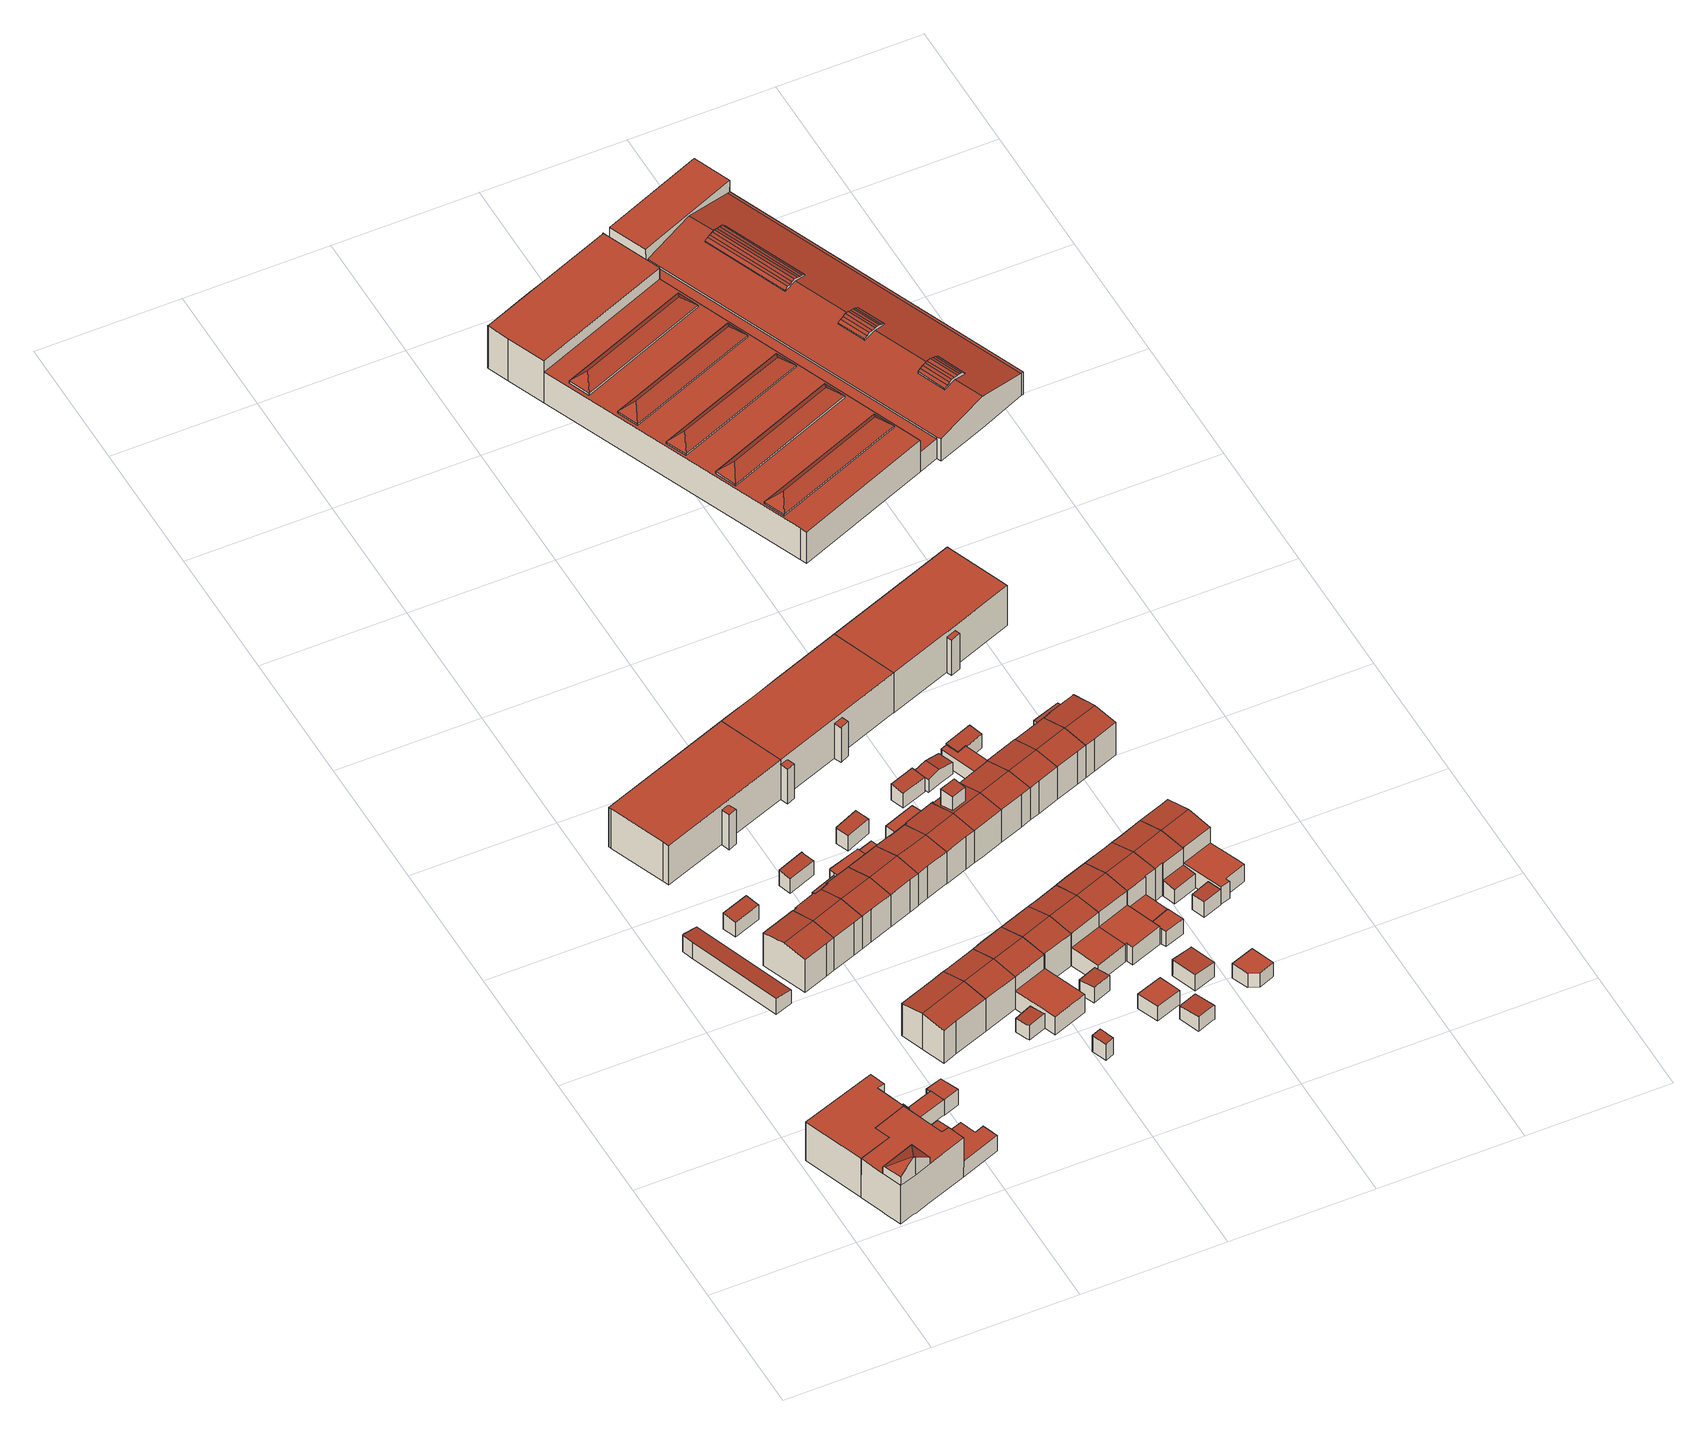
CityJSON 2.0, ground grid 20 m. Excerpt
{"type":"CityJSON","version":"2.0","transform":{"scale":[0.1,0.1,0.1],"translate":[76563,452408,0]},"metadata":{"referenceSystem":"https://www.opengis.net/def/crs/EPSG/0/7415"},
"CityObjects":{
"building1":{"type":"Building","attributes":{"Volume":643.5,"Dakoppervlakte":112.44,"Muuroppervlakte":321.95,"Vloeroppervlakte":108.91,"hoogte_Z_max_in_m_NAP":10.32,"GEB_DOEL":"woonfunctie","dateOfConstruction":"1923-01-01","measuredHeight":9.68},"geometry":[{"type":"Solid","lod":"2","boundaries":[[[[0,1,2,3,4,5,6,7,8,9,10,11,12,13,14,15,16,17]],[[18,19,20,21,22,23,24,25,26,27]],[[28,29,30,31]],[[32,31,30]],[[33,34,32,30]],[[35,33,30,29]],[[36,37,38,39,40,41,42,43,44]],[[45,46,47,48,49,50]],[[14,13,51,27,26,16,15]],[[48,21,20,43,42,49]],[[23,1,0,24]],[[0,17,25,24]],[[26,25,17,16]],[[19,28,31,52]],[[33,35,27,51,34]],[[52,31,32,34,51]],[[28,19,18,29]],[[18,27,35,29]],[[43,9,8,44]],[[37,36,44,8,7,6]],[[6,5,38,37]],[[38,5,4,39]],[[3,40,39,4]],[[46,45,40,3,2]],[[50,49,42,41]],[[45,50,41,40]],[[47,22,21,48]],[[22,47,46,2,1,23]],[[51,13,12,11,10,9,43,20,19,52]]]],"semantics":{"surfaces":[{"type":"GroundSurface"},{"type":"RoofSurface"},{"type":"WallSurface"}],"values":[[0,1,1,1,1,1,1,1,2,2,2,2,2,2,2,2,2,2,2,2,2,2,2,2,2,2,2,2,2]]}}]},
"building2":{"type":"Building","attributes":{"Volume":604.54,"Dakoppervlakte":104.28,"Muuroppervlakte":314.25,"Vloeroppervlakte":107.34,"hoogte_Z_max_in_m_NAP":7.2,"GEB_DOEL":"woonfunctie","dateOfConstruction":"1923-01-01","measuredHeight":6.55},"geometry":[{"type":"Solid","lod":"2","boundaries":[[[[17,16,53,54,55,56,57,58,59,60,61,62,63,64,65,1,0]],[[66,67,68,69]],[[70,26,25,24,23,71,72,73]],[[74,75,76,77,78,79,80,81,82,83]],[[84,85,86,87]],[[88,89,90,91,92,76]],[[53,16,26,70]],[[17,25,26,16]],[[17,0,24,25]],[[24,0,1,84,23]],[[73,54,53,70]],[[57,78,77,92,58]],[[56,79,78,57]],[[76,75,74,65,64,63]],[[85,84,1,65,74]],[[86,68,67,87]],[[69,68,83,82]],[[86,85,74,83,68]],[[90,60,59,91]],[[63,62,88,76]],[[62,61,89,88]],[[89,61,60,90]],[[77,76,92]],[[91,59,58,92]],[[84,87,67,66,71,23]],[[66,69,82,81,72,71]],[[73,72,81,80,55,54]],[[56,55,80,79]]]],"semantics":{"surfaces":[{"type":"GroundSurface"},{"type":"OuterFloorSurface"},{"type":"RoofSurface"},{"type":"WallSurface"}],"values":[[0,1,2,2,2,2,3,3,3,3,3,3,3,3,3,3,3,3,3,3,3,3,3,3,3,3,3,3]]}}]},
"building3":{"type":"Building","attributes":{"Volume":105.53,"Dakoppervlakte":41.52,"Muuroppervlakte":94.61,"Vloeroppervlakte":40.6,"hoogte_Z_max_in_m_NAP":3.65,"GEB_DOEL":"onbekend","dateOfConstruction":"1980-01-01","measuredHeight":2.88},"geometry":[{"type":"Solid","lod":"2","boundaries":[[[[93,94,95,96,97,98]],[[99,100,101,102,103,104]],[[99,93,98,100]],[[102,101,97,96]],[[102,96,95,103]],[[95,94,104,103]],[[97,101,100,98]],[[94,93,99,104]]]],"semantics":{"surfaces":[{"type":"GroundSurface"},{"type":"RoofSurface"},{"type":"WallSurface"}],"values":[[0,1,2,2,2,2,2,2]]}}]},
"building4":{"type":"Building","attributes":{"Volume":206.6,"Dakoppervlakte":36.01,"Muuroppervlakte":136.95,"Vloeroppervlakte":35.42,"hoogte_Z_max_in_m_NAP":6.91,"GEB_DOEL":"woonfunctie","dateOfConstruction":"1956-01-01","measuredHeight":6.15},"geometry":[{"type":"Solid","lod":"2","boundaries":[[[[105,106,107,108,109,110,111]],[[112,113,114,115,116]],[[117,118,114,113]],[[108,107,117,113]],[[106,118,117,107]],[[111,110,116,115]],[[112,116,110,109]],[[108,113,112,109]],[[105,111,115,114,118,106]]]],"semantics":{"surfaces":[{"type":"GroundSurface"},{"type":"RoofSurface"},{"type":"WallSurface"}],"values":[[0,1,1,2,2,2,2,2,2]]}}]},
"building5":{"type":"Building","attributes":{"Volume":20.41,"Dakoppervlakte":8.06,"Muuroppervlakte":30.61,"Vloeroppervlakte":8.03,"hoogte_Z_max_in_m_NAP":3.46,"GEB_DOEL":"onbekend","dateOfConstruction":"1956-01-01","measuredHeight":2.63},"geometry":[{"type":"Solid","lod":"2","boundaries":[[[[119,120,121,122]],[[123,124,125,126]],[[122,124,123,119]],[[122,121,125,124]],[[125,121,120,126]],[[123,126,120,119]]]],"semantics":{"surfaces":[{"type":"GroundSurface"},{"type":"RoofSurface"},{"type":"WallSurface"}],"values":[[0,1,2,2,2,2]]}}]},
"building6":{"type":"Building","attributes":{"Volume":295.59,"Dakoppervlakte":51.39,"Muuroppervlakte":161.95,"Vloeroppervlakte":50.74,"hoogte_Z_max_in_m_NAP":6.89,"GEB_DOEL":"woonfunctie","dateOfConstruction":"1957-01-01","measuredHeight":6.11},"geometry":[{"type":"Solid","lod":"2","boundaries":[[[[127,128,129,130,131,132,133,134]],[[135,136,137,138,139]],[[140,141,142,137,136]],[[128,127,138,137]],[[127,134,139,138]],[[134,133,135,139]],[[135,133,132,131,140,136]],[[131,130,141,140]],[[129,142,141,130]],[[128,137,142,129]]]],"semantics":{"surfaces":[{"type":"GroundSurface"},{"type":"RoofSurface"},{"type":"WallSurface"}],"values":[[0,1,1,2,2,2,2,2,2,2]]}}]},
"building7":{"type":"Building","attributes":{"Volume":202,"Dakoppervlakte":35.64,"Muuroppervlakte":136.05,"Vloeroppervlakte":42.64,"hoogte_Z_max_in_m_NAP":6.91,"GEB_DOEL":"woonfunctie","dateOfConstruction":"1956-01-01","measuredHeight":6.08},"geometry":[{"type":"Solid","lod":"2","boundaries":[[[[143,144,145,146,147,148,149,150,109,108,107,151]],[[112,152,153,154,113]],[[155,156,157,158,159,117,113,154,160]],[[152,112,109,150]],[[150,149,153,152]],[[153,149,148,147,160,154]],[[155,160,147,146]],[[146,145,156,155]],[[144,157,156,145]],[[157,144,143,158]],[[159,158,143,151,107,117]],[[108,113,117,107]],[[108,109,112,113]]]],"semantics":{"surfaces":[{"type":"GroundSurface"},{"type":"RoofSurface"},{"type":"WallSurface"}],"values":[[0,1,1,2,2,2,2,2,2,2,2,2,2]]}}]},
"building8":{"type":"Building","attributes":{"Volume":1327.77,"Dakoppervlakte":195.99,"Muuroppervlakte":417.28,"Vloeroppervlakte":195.99,"hoogte_Z_max_in_m_NAP":7.54,"GEB_DOEL":"woonfunctie","dateOfConstruction":"1957-01-01","measuredHeight":6.78},"geometry":[{"type":"Solid","lod":"2","boundaries":[[[[161,162,163,164,165,166,167,168,169,170]],[[171,172,173,174,175,176]],[[177,178,179,180]],[[161,170,173,172]],[[170,169,174,173]],[[163,176,175,164]],[[162,171,176,163]],[[180,168,167,177]],[[167,166,178,177]],[[178,166,165,179]],[[165,164,175,174,169,168,180,179]],[[162,161,172,171]]]],"semantics":{"surfaces":[{"type":"GroundSurface"},{"type":"RoofSurface"},{"type":"WallSurface"}],"values":[[0,1,1,2,2,2,2,2,2,2,2,2]]}}]},
"building9":{"type":"Building","attributes":{"Volume":19.57,"Dakoppervlakte":7.77,"Muuroppervlakte":30.27,"Vloeroppervlakte":7.74,"hoogte_Z_max_in_m_NAP":3.47,"GEB_DOEL":"onbekend","dateOfConstruction":"1956-01-01","measuredHeight":2.61},"geometry":[{"type":"Solid","lod":"2","boundaries":[[[[181,182,183,184,185]],[[186,187,188,189,190]],[[181,185,190,189]],[[184,186,190,185]],[[183,187,186,184]],[[189,188,187,183,182,181]]]],"semantics":{"surfaces":[{"type":"GroundSurface"},{"type":"RoofSurface"},{"type":"WallSurface"}],"values":[[0,1,2,2,2,2]]}}]},
"building10":{"type":"Building","attributes":{"Volume":223.08,"Dakoppervlakte":44.38,"Muuroppervlakte":146.86,"Vloeroppervlakte":43.79,"hoogte_Z_max_in_m_NAP":6.91,"GEB_DOEL":"woonfunctie","dateOfConstruction":"1956-01-01","measuredHeight":6.09},"geometry":[{"type":"Solid","lod":"2","boundaries":[[[[191,192,193,194,195,196,149,148,147,197,198,199]],[[200,201,154,153,202]],[[201,203,204,205,206,160,154]],[[207,208,209,210]],[[148,149,153,154]],[[195,200,202,196]],[[201,200,195,194,193,209,203]],[[205,204,208,199,198]],[[205,198,197,147,160,206]],[[160,147,148,154]],[[207,191,199,208]],[[209,193,192,210]],[[207,210,192,191]],[[204,203,209,208]],[[149,196,202,153]]]],"semantics":{"surfaces":[{"type":"GroundSurface"},{"type":"RoofSurface"},{"type":"WallSurface"}],"values":[[0,1,1,1,2,2,2,2,2,2,2,2,2,2,2]]}}]},
"building11":{"type":"Building","attributes":{"Volume":210.2,"Dakoppervlakte":36.51,"Muuroppervlakte":138.53,"Vloeroppervlakte":36.04,"hoogte_Z_max_in_m_NAP":6.89,"GEB_DOEL":"woonfunctie","dateOfConstruction":"1957-01-01","measuredHeight":6.11},"geometry":[{"type":"Solid","lod":"2","boundaries":[[[[211,212,213,214,133,132,131,215]],[[216,136,135,217]],[[218,219,140,136,216,220]],[[213,212,220,216]],[[212,211,218,220]],[[219,218,211,215]],[[215,131,140,219]],[[140,131,132,133,135,136]],[[133,214,217,135]],[[213,216,217,214]]]],"semantics":{"surfaces":[{"type":"GroundSurface"},{"type":"RoofSurface"},{"type":"WallSurface"}],"values":[[0,1,1,2,2,2,2,2,2,2]]}}]},
"building12":{"type":"Building","attributes":{"Volume":14.59,"Dakoppervlakte":6.06,"Muuroppervlakte":23.85,"Vloeroppervlakte":6.04,"hoogte_Z_max_in_m_NAP":3.46,"GEB_DOEL":"onbekend","dateOfConstruction":"1957-01-01","measuredHeight":2.5},"geometry":[{"type":"Solid","lod":"2","boundaries":[[[[221,222,223,224,225,226]],[[227,228,229,230,231,232]],[[228,227,232,225,224,223]],[[229,228,223,222]],[[226,231,230,229,222,221]],[[225,232,231,226]]]],"semantics":{"surfaces":[{"type":"GroundSurface"},{"type":"RoofSurface"},{"type":"WallSurface"}],"values":[[0,1,2,2,2,2]]}}]},
"building13":{"type":"Building","attributes":{"Volume":243.98,"Dakoppervlakte":50.26,"Muuroppervlakte":152.86,"Vloeroppervlakte":49.67,"hoogte_Z_max_in_m_NAP":6.91,"GEB_DOEL":"woonfunctie","dateOfConstruction":"1956-01-01","measuredHeight":6.11},"geometry":[{"type":"Solid","lod":"2","boundaries":[[[[233,234,235,236,237,238,239,195,194,193,192,240]],[[201,200,241,242,243]],[[201,243,244,203]],[[245,246,247,248,249,250,251]],[[237,236,251,244,243]],[[241,200,195,239]],[[242,241,239,238]],[[237,243,242,238]],[[251,236,235,245]],[[245,235,234,233,240,248,247,246]],[[248,240,192,249]],[[249,192,193,250]],[[251,250,203,244]],[[201,203,250,193,194,195,200]]]],"semantics":{"surfaces":[{"type":"GroundSurface"},{"type":"RoofSurface"},{"type":"WallSurface"}],"values":[[0,1,1,1,2,2,2,2,2,2,2,2,2,2]]}}]},
"building14":{"type":"Building","attributes":{"Volume":8.14,"Dakoppervlakte":2.97,"Muuroppervlakte":19.56,"Vloeroppervlakte":4.67,"hoogte_Z_max_in_m_NAP":3.68,"GEB_DOEL":"onbekend","dateOfConstruction":"1957-01-01","measuredHeight":2.8},"geometry":[{"type":"Solid","lod":"2","boundaries":[[[[252,253,254,255]],[[256,257,258,259]],[[256,252,255,257]],[[255,254,258,257]],[[253,259,258,254]],[[256,259,253,252]]]],"semantics":{"surfaces":[{"type":"GroundSurface"},{"type":"RoofSurface"},{"type":"WallSurface"}],"values":[[0,1,2,2,2,2]]}}]},
"building15":{"type":"Building","attributes":{"Volume":312.95,"Dakoppervlakte":69.89,"Muuroppervlakte":179.42,"Vloeroppervlakte":69.43,"hoogte_Z_max_in_m_NAP":6.89,"GEB_DOEL":"woonfunctie","dateOfConstruction":"1957-01-01","measuredHeight":6.11},"geometry":[{"type":"Solid","lod":"2","boundaries":[[[[260,261,262,263,264,265,266,267,214,213,212,268]],[[269,270,271,272,273]],[[216,274,275,276,220]],[[277,278,274,216,217,279]],[[272,271,270,214,267,266]],[[264,269,273,265]],[[213,214,270,217,216]],[[279,269,264,263,277]],[[263,262,278,277]],[[278,262,261,260,275,274]],[[275,260,268,212,220,276]],[[220,212,213,216]],[[279,217,270,269]],[[265,273,272,266]]]],"semantics":{"surfaces":[{"type":"GroundSurface"},{"type":"RoofSurface"},{"type":"WallSurface"}],"values":[[0,1,1,1,2,2,2,2,2,2,2,2,2,2]]}}]},
"building16":{"type":"Building","attributes":{"Volume":213.13,"Dakoppervlakte":41.75,"Muuroppervlakte":148.58,"Vloeroppervlakte":41.18,"hoogte_Z_max_in_m_NAP":6.91,"GEB_DOEL":"woonfunctie","dateOfConstruction":"1956-01-01","measuredHeight":6.05},"geometry":[{"type":"Solid","lod":"2","boundaries":[[[[280,281,282,283,284,285,286,287,288,289,290]],[[243,291,292,293,294,244]],[[295,291,243,242,296]],[[297,298,299,300]],[[283,282,292,291]],[[281,280,298,294,293]],[[242,243,244,297,288,287,286]],[[286,285,296,242]],[[295,296,285,284]],[[284,283,291,295]],[[290,299,298,280]],[[289,300,299,290]],[[297,300,289,288]],[[297,244,294,298]],[[293,292,282,281]]]],"semantics":{"surfaces":[{"type":"GroundSurface"},{"type":"RoofSurface"},{"type":"WallSurface"}],"values":[[0,1,1,1,2,2,2,2,2,2,2,2,2,2,2]]}}]},
"building17":{"type":"Building","attributes":{"Volume":18.83,"Dakoppervlakte":7.43,"Muuroppervlakte":29.07,"Vloeroppervlakte":7.4,"hoogte_Z_max_in_m_NAP":3.47,"GEB_DOEL":"onbekend","dateOfConstruction":"1956-01-01","measuredHeight":2.64},"geometry":[{"type":"Solid","lod":"2","boundaries":[[[[301,302,303,304,305]],[[306,307,308,309,310,311]],[[305,310,309,301]],[[304,306,311,310,305]],[[303,307,306,304]],[[309,308,307,303,302,301]]]],"semantics":{"surfaces":[{"type":"GroundSurface"},{"type":"RoofSurface"},{"type":"WallSurface"}],"values":[[0,1,2,2,2,2]]}}]},
"building18":{"type":"Building","attributes":{"Volume":192.98,"Dakoppervlakte":33.59,"Muuroppervlakte":133.6,"Vloeroppervlakte":33.16,"hoogte_Z_max_in_m_NAP":6.89,"GEB_DOEL":"woonfunctie","dateOfConstruction":"1957-01-01","measuredHeight":6.1},"geometry":[{"type":"Solid","lod":"2","boundaries":[[[[262,261,260,312,313,314,315,263]],[[316,317,274,278,277]],[[318,319,275,274,317]],[[314,313,318,317]],[[319,318,313,312]],[[275,260,261,262,278,274]],[[316,277,278,262,263,315]],[[316,315,314,317]],[[260,275,319,312]]]],"semantics":{"surfaces":[{"type":"GroundSurface"},{"type":"RoofSurface"},{"type":"WallSurface"}],"values":[[0,1,1,2,2,2,2,2,2]]}}]},
"building19":{"type":"Building","attributes":{"Volume":16.34,"Dakoppervlakte":6.52,"Muuroppervlakte":25.77,"Vloeroppervlakte":6.49,"hoogte_Z_max_in_m_NAP":3.5,"GEB_DOEL":"onbekend","dateOfConstruction":"1957-01-01","measuredHeight":2.62},"geometry":[{"type":"Solid","lod":"2","boundaries":[[[[320,321,322,323]],[[324,325,326,327]],[[323,325,324,320]],[[325,323,322,326]],[[326,322,321,327]],[[321,320,324,327]]]],"semantics":{"surfaces":[{"type":"GroundSurface"},{"type":"RoofSurface"},{"type":"WallSurface"}],"values":[[0,1,2,2,2,2]]}}]},
"building20":{"type":"Building","attributes":{"Volume":242.47,"Dakoppervlakte":50.88,"Muuroppervlakte":154.59,"Vloeroppervlakte":50.29,"hoogte_Z_max_in_m_NAP":6.91,"GEB_DOEL":"woonfunctie","dateOfConstruction":"1956-01-01","measuredHeight":6.09},"geometry":[{"type":"Solid","lod":"2","boundaries":[[[[328,329,330,331,332,333,334,335,336,337,338,339,340]],[[341,342,343,292,291,344,345,346]],[[291,295,347,348,344]],[[349,350,351,352]],[[340,339,295,291]],[[339,338,347,295]],[[348,337,336,335,345,344]],[[346,345,335,334]],[[334,333,351,341,346]],[[330,329,343,342,350]],[[292,343,329,328]],[[292,328,340,291]],[[331,330,350,349]],[[351,333,332,352]],[[331,349,352,332]],[[351,350,342,341]],[[348,347,338,337]]]],"semantics":{"surfaces":[{"type":"GroundSurface"},{"type":"RoofSurface"},{"type":"WallSurface"}],"values":[[0,1,1,1,2,2,2,2,2,2,2,2,2,2,2,2,2]]}}]},
"building21":{"type":"Building","attributes":{"Volume":262.4,"Dakoppervlakte":55.28,"Muuroppervlakte":161.59,"Vloeroppervlakte":54.84,"hoogte_Z_max_in_m_NAP":6.89,"GEB_DOEL":"woonfunctie","dateOfConstruction":"1957-01-01","measuredHeight":6.1},"geometry":[{"type":"Solid","lod":"2","boundaries":[[[[353,354,315,314,313,355,356,357,358,359,360]],[[361,362,363,364]],[[316,365,366,367,368,317]],[[317,368,369,370,318]],[[359,361,364,360]],[[364,363,353,360]],[[315,316,317,314]],[[315,354,365,316]],[[354,353,363,366,365]],[[368,367,362,358,357,356,369]],[[370,369,356,355]],[[370,355,313,318]],[[313,314,317,318]],[[366,363,362,367]],[[361,359,358,362]]]],"semantics":{"surfaces":[{"type":"GroundSurface"},{"type":"RoofSurface"},{"type":"WallSurface"}],"values":[[0,1,1,1,2,2,2,2,2,2,2,2,2,2,2]]}}]},
"building22":{"type":"Building","attributes":{"Volume":30.06,"Dakoppervlakte":12.45,"Muuroppervlakte":34.21,"Vloeroppervlakte":12.45,"hoogte_Z_max_in_m_NAP":3.24,"GEB_DOEL":"onbekend","dateOfConstruction":"1957-01-01","measuredHeight":2.41},"geometry":[{"type":"Solid","lod":"2","boundaries":[[[[371,372,373,374]],[[375,376,377,378]],[[372,377,376,373]],[[372,371,378,377]],[[375,378,371,374]],[[373,376,375,374]]]],"semantics":{"surfaces":[{"type":"GroundSurface"},{"type":"RoofSurface"},{"type":"WallSurface"}],"values":[[0,1,2,2,2,2]]}}]},
"building23":{"type":"Building","attributes":{"Volume":1344.64,"Dakoppervlakte":198.66,"Muuroppervlakte":431.05,"Vloeroppervlakte":198.66,"hoogte_Z_max_in_m_NAP":7.54,"GEB_DOEL":"woonfunctie","dateOfConstruction":"1957-01-01","measuredHeight":6.78},"geometry":[{"type":"Solid","lod":"2","boundaries":[[[[164,163,379,380,381,382,383,384,385,386,387,388,389,390]],[[391,392,393,394,395,396,176,175]],[[397,398,399,400]],[[401,402,403,404]],[[163,164,397,175,176]],[[164,390,398,397]],[[398,390,389,399]],[[389,388,400,399]],[[402,387,386,403]],[[403,386,385,404]],[[404,385,384,401]],[[392,391,175,397,400,388,387,402,401,384,383]],[[382,393,392,383]],[[394,393,382,381,380,379,163,176,396,395]]]],"semantics":{"surfaces":[{"type":"GroundSurface"},{"type":"RoofSurface"},{"type":"WallSurface"}],"values":[[0,1,1,1,2,2,2,2,2,2,2,2,2,2]]}}]},
"building24":{"type":"Building","attributes":{"Volume":19.98,"Dakoppervlakte":8.69,"Muuroppervlakte":27.21,"Vloeroppervlakte":8.67,"hoogte_Z_max_in_m_NAP":3.23,"GEB_DOEL":"onbekend","dateOfConstruction":"1957-01-01","measuredHeight":2.42},"geometry":[{"type":"Solid","lod":"2","boundaries":[[[[405,406,407,408,409]],[[410,411,412,413,414]],[[409,410,414,405]],[[410,409,408,411]],[[406,413,412,411,408,407]],[[406,405,414,413]]]],"semantics":{"surfaces":[{"type":"GroundSurface"},{"type":"RoofSurface"},{"type":"WallSurface"}],"values":[[0,1,2,2,2,2]]}}]},
"building25":{"type":"Building","attributes":{"Volume":19.71,"Dakoppervlakte":7.72,"Muuroppervlakte":29.79,"Vloeroppervlakte":7.69,"hoogte_Z_max_in_m_NAP":3.46,"GEB_DOEL":"onbekend","dateOfConstruction":"1956-01-01","measuredHeight":2.65},"geometry":[{"type":"Solid","lod":"2","boundaries":[[[[415,416,417,418]],[[419,420,421,422]],[[417,416,420,419]],[[416,415,421,420]],[[421,415,418,422]],[[419,422,418,417]]]],"semantics":{"surfaces":[{"type":"GroundSurface"},{"type":"RoofSurface"},{"type":"WallSurface"}],"values":[[0,1,2,2,2,2]]}}]},
"building26":{"type":"Building","attributes":{"Volume":201.17,"Dakoppervlakte":33.56,"Muuroppervlakte":152.55,"Vloeroppervlakte":33.08,"hoogte_Z_max_in_m_NAP":9.15,"GEB_DOEL":"woonfunctie","dateOfConstruction":"1956-01-01","measuredHeight":8.31},"geometry":[{"type":"Solid","lod":"2","boundaries":[[[[335,334,423,424,425,426,337,336]],[[427,428,344,348,429]],[[345,344,428,430,346],[431,432,433,434]],[[435,436,437,438]],[[424,423,430,428]],[[334,335,345,346]],[[345,335,336,337,348,344]],[[348,337,426,425,427,429]],[[427,425,424,428]],[[432,437,436,433]],[[437,432,431,438]],[[434,435,438,431]],[[436,435,434,433]],[[423,334,346,430]]]],"semantics":{"surfaces":[{"type":"GroundSurface"},{"type":"RoofSurface"},{"type":"WallSurface"}],"values":[[0,1,1,1,2,2,2,2,2,2,2,2,2,2]]}}]},
"building27":{"type":"Building","attributes":{"Volume":286.41,"Dakoppervlakte":62.37,"Muuroppervlakte":169.12,"Vloeroppervlakte":61.91,"hoogte_Z_max_in_m_NAP":6.89,"GEB_DOEL":"woonfunctie","dateOfConstruction":"1957-01-01","measuredHeight":6.09},"geometry":[{"type":"Solid","lod":"2","boundaries":[[[[439,440,359,358,357,356,441,442,443,444,445,446]],[[362,361,447,448,449,450]],[[451,368,367,452]],[[368,451,453,454,455,369]],[[361,362,358,359]],[[359,440,447,361]],[[449,448,439,446]],[[449,446,445,450]],[[444,443,453,451]],[[454,453,443,442]],[[454,442,441,455]],[[441,356,369,455]],[[368,369,356,357,358,362,367]],[[452,450,445,444,451]],[[452,367,362,450]],[[439,448,447,440]]]],"semantics":{"surfaces":[{"type":"GroundSurface"},{"type":"RoofSurface"},{"type":"WallSurface"}],"values":[[0,1,1,1,2,2,2,2,2,2,2,2,2,2,2,2]]}}]},
"building28":{"type":"Building","attributes":{"Volume":33.18,"Dakoppervlakte":12.66,"Muuroppervlakte":37.41,"Vloeroppervlakte":12.65,"hoogte_Z_max_in_m_NAP":3.56,"GEB_DOEL":"onbekend","dateOfConstruction":"1957-01-01","measuredHeight":2.69},"geometry":[{"type":"Solid","lod":"2","boundaries":[[[[456,457,458,459,460]],[[461,462,463,464,465]],[[464,463,462,459,458,457]],[[464,457,456,465]],[[465,456,460,461]],[[460,459,462,461]]]],"semantics":{"surfaces":[{"type":"GroundSurface"},{"type":"RoofSurface"},{"type":"WallSurface"}],"values":[[0,1,2,2,2,2]]}}]},
"building29":{"type":"Building","attributes":{"Volume":22.01,"Dakoppervlakte":9.94,"Muuroppervlakte":28.6,"Vloeroppervlakte":9.77,"hoogte_Z_max_in_m_NAP":3.26,"GEB_DOEL":"onbekend","dateOfConstruction":"1956-01-01","measuredHeight":2.46},"geometry":[{"type":"Solid","lod":"2","boundaries":[[[[466,467,468,469,470,471]],[[472,473,474,475]],[[476,477,473,472]],[[474,466,471,475]],[[476,469,468,477]],[[467,473,477,468]],[[470,469,476,472,475,471]],[[467,466,474,473]]]],"semantics":{"surfaces":[{"type":"GroundSurface"},{"type":"RoofSurface"},{"type":"WallSurface"}],"values":[[0,1,1,2,2,2,2,2]]}}]},
"building30":{"type":"Building","attributes":{"Volume":202.1,"Dakoppervlakte":35.41,"Muuroppervlakte":135.49,"Vloeroppervlakte":34.82,"hoogte_Z_max_in_m_NAP":6.91,"GEB_DOEL":"woonfunctie","dateOfConstruction":"1956-01-01","measuredHeight":6.12},"geometry":[{"type":"Solid","lod":"2","boundaries":[[[[478,479,480,481,425,424,423]],[[482,483,428,427,484]],[[485,430,428,483]],[[424,425,427,428]],[[484,427,425,481]],[[482,480,479,478,485,483]],[[478,423,430,485]],[[424,428,430,423]],[[482,484,481,480]]]],"semantics":{"surfaces":[{"type":"GroundSurface"},{"type":"RoofSurface"},{"type":"WallSurface"}],"values":[[0,1,1,2,2,2,2,2,2]]}}]},
"building31":{"type":"Building","attributes":{"Volume":248.12,"Dakoppervlakte":54.13,"Muuroppervlakte":167.23,"Vloeroppervlakte":53.69,"hoogte_Z_max_in_m_NAP":6.89,"GEB_DOEL":"woonfunctie","dateOfConstruction":"1957-01-01","measuredHeight":6.08},"geometry":[{"type":"Solid","lod":"2","boundaries":[[[[486,487,488,489,446,490,445,444,443,491,492,493,494,495,496]],[[452,497,498,499,500,451]],[[453,451,500,501,502]],[[503,504,505,506]],[[507,508,509,510,511,512]],[[444,445,505,452,451]],[[496,495,498,497,504]],[[499,498,495,494]],[[499,494,493,492,501,500]],[[443,453,502,491]],[[453,443,444,451]],[[486,496,504,503]],[[445,490,506,505]],[[508,507,506,490,446]],[[508,446,489,509]],[[489,488,510,509]],[[488,487,511,510]],[[503,512,511,487,486]],[[506,507,512,503]],[[504,497,452,505]],[[492,491,502,501]]]],"semantics":{"surfaces":[{"type":"GroundSurface"},{"type":"RoofSurface"},{"type":"WallSurface"}],"values":[[0,1,1,1,1,2,2,2,2,2,2,2,2,2,2,2,2,2,2,2,2]]}}]},
"building32":{"type":"Building","attributes":{"Volume":28.49,"Dakoppervlakte":11.56,"Muuroppervlakte":32.81,"Vloeroppervlakte":11.56,"hoogte_Z_max_in_m_NAP":3.24,"GEB_DOEL":"onbekend","dateOfConstruction":"1957-01-01","measuredHeight":2.47},"geometry":[{"type":"Solid","lod":"2","boundaries":[[[[513,514,515,516,517,518]],[[519,520,521,522,523,524]],[[517,516,524,523]],[[516,515,519,524]],[[515,514,520,519]],[[520,514,513,518,522,521]],[[517,523,522,518]]]],"semantics":{"surfaces":[{"type":"GroundSurface"},{"type":"RoofSurface"},{"type":"WallSurface"}],"values":[[0,1,2,2,2,2,2]]}}]},
"building33":{"type":"Building","attributes":{"Volume":266.21,"Dakoppervlakte":62.88,"Muuroppervlakte":184.5,"Vloeroppervlakte":62.24,"hoogte_Z_max_in_m_NAP":6.91,"GEB_DOEL":"woonfunctie","dateOfConstruction":"1956-01-01","measuredHeight":6.11},"geometry":[{"type":"Solid","lod":"2","boundaries":[[[[525,526,527,528,529,530,531,532,533,534,535,536,480,479,478,537]],[[538,539,540,541,542,543,544,545,546]],[[547,548,549,550,551,552]],[[553,554,483,482,555]],[[556,557,558,485,483,554]],[[532,531,539,538]],[[531,530,540,539]],[[530,529,541,540]],[[544,526,525,545]],[[525,537,546,545]],[[551,550,541,529,528]],[[526,544,547,552,527]],[[547,544,543,548]],[[548,543,542,549]],[[549,542,541,550]],[[480,482,483,479]],[[480,536,555,482]],[[536,535,553,555]],[[553,535,534,533,556,554]],[[557,556,533,532,538]],[[537,478,485,558,546]],[[485,478,479,483]],[[557,538,546,558]],[[551,528,527,552]]]],"semantics":{"surfaces":[{"type":"GroundSurface"},{"type":"RoofSurface"},{"type":"WallSurface"}],"values":[[0,1,1,1,1,2,2,2,2,2,2,2,2,2,2,2,2,2,2,2,2,2,2,2]]}}]},
"building34":{"type":"Building","attributes":{"Volume":215.92,"Dakoppervlakte":41.72,"Muuroppervlakte":144.06,"Vloeroppervlakte":41.22,"hoogte_Z_max_in_m_NAP":6.89,"GEB_DOEL":"woonfunctie","dateOfConstruction":"1957-01-01","measuredHeight":6.07},"geometry":[{"type":"Solid","lod":"2","boundaries":[[[[559,560,561,562,494,493,492,563,564,565,566]],[[567,500,499,568,569,570]],[[500,567,571,572,501]],[[573,574,575,576]],[[494,499,500,493]],[[562,561,576,569,568]],[[571,567,570,575,566,565,564]],[[563,572,571,564]],[[572,563,492,501]],[[501,492,493,500]],[[560,573,576,561]],[[573,560,559,574]],[[575,574,559,566]],[[575,570,569,576]],[[494,562,568,499]]]],"semantics":{"surfaces":[{"type":"GroundSurface"},{"type":"RoofSurface"},{"type":"WallSurface"}],"values":[[0,1,1,1,2,2,2,2,2,2,2,2,2,2,2]]}}]},
"building35":{"type":"Building","attributes":{"Volume":14.96,"Dakoppervlakte":5.97,"Muuroppervlakte":24.83,"Vloeroppervlakte":5.95,"hoogte_Z_max_in_m_NAP":3.53,"GEB_DOEL":"onbekend","dateOfConstruction":"1957-01-01","measuredHeight":2.6},"geometry":[{"type":"Solid","lod":"2","boundaries":[[[[577,578,579,580]],[[581,582,583,584]],[[584,583,577,580]],[[581,584,580,579]],[[578,582,581,579]],[[578,577,583,582]]]],"semantics":{"surfaces":[{"type":"GroundSurface"},{"type":"RoofSurface"},{"type":"WallSurface"}],"values":[[0,1,2,2,2,2]]}}]},
"building36":{"type":"Building","attributes":{"Volume":200.07,"Dakoppervlakte":35.26,"Muuroppervlakte":134.57,"Vloeroppervlakte":34.68,"hoogte_Z_max_in_m_NAP":6.91,"GEB_DOEL":"woonfunctie","dateOfConstruction":"1956-01-01","measuredHeight":6.09},"geometry":[{"type":"Solid","lod":"2","boundaries":[[[[533,585,586,587,588,535,534]],[[589,590,554,553,591]],[[554,590,592,556]],[[534,535,553,554]],[[535,588,591,553]],[[589,587,586,585,592,590]],[[533,556,592,585]],[[534,554,556,533]],[[589,591,588,587]]]],"semantics":{"surfaces":[{"type":"GroundSurface"},{"type":"RoofSurface"},{"type":"WallSurface"}],"values":[[0,1,1,2,2,2,2,2,2]]}}]},
"building37":{"type":"Building","attributes":{"Volume":273.06,"Dakoppervlakte":60.99,"Muuroppervlakte":169.69,"Vloeroppervlakte":60.55,"hoogte_Z_max_in_m_NAP":6.89,"GEB_DOEL":"woonfunctie","dateOfConstruction":"1957-01-01","measuredHeight":6.09},"geometry":[{"type":"Solid","lod":"2","boundaries":[[[[593,594,595,596,565,564,597,598,599,600,601,602,603,604]],[[605,606,607,608,609,610,611]],[[567,612,613,614,615,616]],[[617,618,571,567,616]],[[603,602,610,609]],[[593,604,608,607]],[[609,608,604,603]],[[596,612,567,565]],[[612,596,595,613]],[[595,594,606,614,613]],[[616,615,605,600,599,598,617]],[[598,597,618,617]],[[564,571,618,597]],[[571,564,565,567]],[[615,614,606,605]],[[594,593,607,606]],[[602,601,600,605,611,610]]]],"semantics":{"surfaces":[{"type":"GroundSurface"},{"type":"RoofSurface"},{"type":"WallSurface"}],"values":[[0,1,1,1,2,2,2,2,2,2,2,2,2,2,2,2,2]]}}]},
"building38":{"type":"Building","attributes":{"Volume":1338.89,"Dakoppervlakte":196.87,"Muuroppervlakte":416.39,"Vloeroppervlakte":196.87,"hoogte_Z_max_in_m_NAP":7.54,"GEB_DOEL":"woonfunctie","dateOfConstruction":"1957-01-01","measuredHeight":6.81},"geometry":[{"type":"Solid","lod":"2","boundaries":[[[[619,620,621,622,623,624,625,626,627]],[[393,392,628,629,630,631,632]],[[633,634,635,636]],[[632,627,626,393]],[[626,625,392,393]],[[627,632,631,619]],[[633,623,622,634]],[[622,621,635,634]],[[620,636,635,621]],[[623,633,636,620,619,631,630,629,628,392,625,624]]]],"semantics":{"surfaces":[{"type":"GroundSurface"},{"type":"RoofSurface"},{"type":"WallSurface"}],"values":[[0,1,1,2,2,2,2,2,2,2]]}}]},
"building39":{"type":"Building","attributes":{"Volume":241.54,"Dakoppervlakte":48.26,"Muuroppervlakte":151.03,"Vloeroppervlakte":47.61,"hoogte_Z_max_in_m_NAP":6.91,"GEB_DOEL":"woonfunctie","dateOfConstruction":"1956-01-01","measuredHeight":6.08},"geometry":[{"type":"Solid","lod":"2","boundaries":[[[[637,638,639,640,641,642,643,644,645,587,586,585,646]],[[647,648,649,592,590,650,651,652]],[[653,650,590,589,654]],[[655,656,657,658]],[[642,651,650,643]],[[652,651,642,641]],[[637,646,649,648,657]],[[592,649,646,585]],[[592,585,586,587,589,590]],[[654,589,587,645]],[[654,645,644,653]],[[643,650,653,644]],[[637,657,656,638]],[[639,655,658,640]],[[655,639,638,656]],[[657,648,647,658]],[[647,652,641,640,658]]]],"semantics":{"surfaces":[{"type":"GroundSurface"},{"type":"RoofSurface"},{"type":"WallSurface"}],"values":[[0,1,1,1,2,2,2,2,2,2,2,2,2,2,2,2,2]]}}]},
"building40":{"type":"Building","attributes":{"Volume":6339.83,"Dakoppervlakte":1190.46,"Muuroppervlakte":953.31,"Vloeroppervlakte":1057.93,"hoogte_Z_max_in_m_NAP":8.05,"GEB_DOEL":"industriefunctie","dateOfConstruction":"1964-01-01","measuredHeight":7.26},"geometry":[{"type":"Solid","lod":"2","boundaries":[[[[659,660,661,662,663,664,665,666,667,668,669,670,671]],[[672,673,674,675,676],[677,678,679,680],[681,682,683,684],[685,686,687,688],[689,690,691,692],[693,694,695,696]],[[697,698,699,700]],[[699,701,700]],[[701,699,698,702]],[[702,698,697]],[[703,704,705]],[[706,703,705,707]],[[704,703,706,708]],[[708,706,707]],[[709,710,711,712]],[[713,711,710]],[[709,714,713,710]],[[709,712,714]],[[715,716,717]],[[718,715,717,719]],[[718,720,716,715]],[[718,719,720]],[[721,722,723]],[[724,721,723,725]],[[722,721,724,726]],[[726,724,725]],[[727,728,729,730,731,732,733,734,735,736]],[[671,670,673,672]],[[673,670,669,674]],[[660,659,676,675]],[[671,672,676,659]],[[700,681,684,697]],[[697,684,683,702]],[[682,701,702,683]],[[701,682,681,700]],[[696,707,705,693]],[[707,696,695,708]],[[695,694,704,708]],[[704,694,693,705]],[[688,712,711,685]],[[712,688,687,714]],[[713,714,687,686]],[[713,686,685,711]],[[719,717,690,689]],[[719,689,692,720]],[[691,716,720,692]],[[716,691,690,717]],[[725,677,680,726]],[[680,679,722,726]],[[722,679,678,723]],[[732,731,730,674,669,668,667]],[[666,665,664,663,662,727,736,735,734,733,732,667]],[[662,661,728,727]],[[729,728,661,660,675]],[[674,730,729,675]],[[723,678,677,725]]]],"semantics":{"surfaces":[{"type":"GroundSurface"},{"type":"RoofSurface"},{"type":"WallSurface"}],"values":[[0,1,1,1,1,1,1,1,1,1,1,1,1,1,1,1,1,1,1,1,1,1,1,2,2,2,2,2,2,2,2,2,2,2,2,2,2,2,2,2,2,2,2,2,2,2,2,2,2,2,2,2]]}}]},
"building41":{"type":"Building","attributes":{"Volume":4170.08,"Dakoppervlakte":960.13,"Muuroppervlakte":619.51,"Vloeroppervlakte":940.78,"hoogte_Z_max_in_m_NAP":6.55,"GEB_DOEL":"industriefunctie","dateOfConstruction":"1960-01-01","measuredHeight":5.72},"geometry":[{"type":"Solid","lod":"2","boundaries":[[[[737,738,670,669,668,739,740,741,742,743,744,745,746]],[[747,748,749,750]],[[751,752,753,754,755,756,757,758,759,760,761,762,763,764,765,766,767,768]],[[765,749,748,761,760,769,770,757,756,771,772,752,751,773,774,775,766]],[[776,777,778,779]],[[777,776,780,781]],[[782,783,781,780]],[[784,785,786,787]],[[788,789,790,791]],[[791,779,778,788]],[[792,793,783,782]],[[792,787,786,793]],[[794,795,796,797]],[[798,799,794,797]],[[800,801,799,798]],[[801,800,802,803]],[[804,805,806,807]],[[808,804,807,809]],[[810,808,809,811]],[[810,811,796,795]],[[812,813,814,815]],[[814,813,816,817]],[[818,819,820,821]],[[819,818,817,816]],[[822,823,824,825]],[[826,822,825,827]],[[828,826,827,829]],[[821,820,828,829]],[[830,831,832,833,834,835,836]],[[837,838,839,840]],[[745,744,750,749]],[[750,744,743,747]],[[738,737,764,763,830]],[[749,765,764,737,746,745]],[[789,788,778,777,755,754]],[[789,754,753,790]],[[787,792,782,780,776,779,791,790,753,752,772,784]],[[784,772,771,785]],[[781,783,793,786,785,771,756,755,777]],[[804,808,810,795,794,773,751,768,805]],[[805,768,767,806]],[[800,798,797,796,811,809,807,806,767,766,775,802]],[[802,775,774,803]],[[799,801,803,774,773,794]],[[819,816,813,812,769,760,759,823,822,826,828,820]],[[823,759,758,824]],[[814,817,818,821,829,827,825,824,758,757,770,815]],[[812,815,770,769]],[[835,834,668,669,670,836]],[[670,738,830,836]],[[834,833,739,668]],[[837,840,740,739,833,832]],[[831,830,763,762]],[[747,743,742,741,839,838]],[[762,761,748,747,838,837,832,831]],[[840,839,741,740]]]],"semantics":{"surfaces":[{"type":"GroundSurface"},{"type":"RoofSurface"},{"type":"WallSurface"}],"values":[[0,1,1,1,1,1,1,1,1,1,1,1,1,1,1,1,1,1,1,1,1,1,1,1,1,1,1,1,1,1,2,2,2,2,2,2,2,2,2,2,2,2,2,2,2,2,2,2,2,2,2,2,2,2,2,2]]}}]}
},
"vertices":[
[79,105,6],[126,123,6],[140,84,6],[155,89,6],[193,103,6],[201,80,6],[214,85,6],[219,70,6],[222,63,6],[166,42,6],[110,21,6],[86,12,6],[83,12,6],[62,4,6],[53,28,6],[52,32,6],[40,66,6],[87,83,6],[100,50,72],[110,21,72],[166,42,72],[158,66,72],[147,63,72],[126,123,72],[79,105,72],[87,83,72],[40,66,72],[52,32,72],[110,21,83],[100,50,83],[84,13,103],[86,12,102],[83,12,102],[53,28,86],[62,4,86],[52,32,83],[219,70,32],[214,85,32],[201,80,32],[193,103,32],[155,89,32],[164,65,32],[159,64,32],[166,42,32],[222,63,32],[155,89,65],[140,84,65],[147,63,65],[158,66,65],[159,64,65],[164,65,65],[62,4,72],[86,12,72],
[9,152,6],[115,189,6],[122,169,6],[128,172,6],[137,150,6],[185,167,6],[182,173,6],[205,181,6],[215,155,6],[215,154,6],[192,146,6],[191,146,6],[135,126,6],[112,164,39],[123,133,39],[132,136,39],[121,167,39],[9,152,72],[112,164,72],[122,167,72],[115,189,72],[135,126,32],[191,146,32],[192,146,32],[185,167,32],[137,150,32],[128,172,32],[122,169,32],[122,167,32],[121,167,32],[132,136,32],[126,123,63],[135,126,61],[132,136,61],[123,133,63],[215,154,32],[215,155,32],[205,181,31],[182,173,31],[185,167,31],
[113,397,8],[88,388,8],[41,519,8],[36,535,8],[39,536,8],[60,544,8],[113,397,31],[60,544,31],[39,536,36],[36,535,36],[41,519,36],[88,388,36],
[124,438,8],[112,470,8],[161,488,8],[172,456,8],[184,424,8],[171,419,8],[136,406,8],[184,424,63],[172,456,69],[124,438,69],[136,406,63],[171,419,63],[161,488,63],[112,470,63],
[135,561,8],[142,542,8],[104,528,8],[97,547,8],[135,561,35],[97,547,35],[104,528,33],[142,542,33],
[231,223,8],[219,256,8],[207,288,8],[258,307,8],[276,314,8],[288,282,8],[300,249,8],[251,231,8],[300,249,63],[288,282,69],[219,256,69],[231,223,63],[251,231,63],[276,314,63],[258,307,63],[207,288,63],
[167,490,8],[166,492,8],[198,504,8],[198,502,8],[208,505,8],[219,474,8],[231,441,8],[217,436,8],[162,488,8],[217,436,63],[231,441,63],[219,474,69],[198,502,63],[198,504,62],[166,492,62],[167,490,63],[162,488,63],[208,505,63],
[38,730,8],[37,734,8],[224,804,8],[258,713,8],[171,680,8],[176,669,8],[164,664,8],[160,676,8],[72,643,8],[69,653,8],[37,734,75],[38,730,75],[69,653,75],[72,643,75],[258,713,75],[224,804,75],[164,664,67],[176,669,67],[171,680,67],[160,676,67],
[228,597,9],[229,594,9],[235,579,9],[196,564,9],[190,582,9],[196,564,33],[235,579,33],[229,594,34],[228,597,35],[190,582,35],
[210,533,8],[246,547,8],[254,525,8],[266,491,8],[278,459,8],[246,447,8],[210,506,8],[219,510,8],[218,512,8],[278,459,63],[266,491,69],[246,447,63],[254,525,62],[218,512,62],[219,510,63],[210,506,63],[210,533,32],[218,512,32],[254,525,32],[246,547,32],
[311,327,8],[325,332,8],[337,300,8],[349,267,8],[282,316,8],[337,300,69],[349,267,63],[311,327,63],[282,316,63],[325,332,63],
[364,223,10],[365,220,10],[340,210,10],[338,213,10],[331,230,10],[356,241,10],[338,213,34],[340,210,35],[365,220,35],[364,223,34],[356,241,33],[331,230,33],
[245,555,8],[288,569,8],[290,570,8],[300,542,8],[312,509,8],[324,476,8],[310,471,8],[244,554,8],[310,471,63],[324,476,63],[312,509,69],[300,542,62],[290,570,37],[288,569,37],[245,555,37],[244,554,37],[246,547,37],[254,525,37],[300,542,37],
[419,144,9],[407,139,9],[399,160,9],[412,165,9],[419,144,37],[412,165,37],[399,160,36],[407,139,36],
[372,350,8],[385,318,8],[397,285,8],[398,286,8],[398,285,8],[421,224,8],[372,206,8],[366,223,8],[339,338,8],[398,285,39],[349,267,39],[366,223,39],[372,206,39],[421,224,39],[385,318,69],[372,350,63],[339,338,63],[398,286,63],[397,285,63],[398,285,63],
[322,550,9],[323,549,9],[347,558,9],[359,526,9],[371,494,9],[339,482,9],[324,476,9],[312,509,9],[300,542,9],[290,570,9],[312,578,9],[359,526,69],[347,558,63],[323,549,63],[322,550,62],[371,494,63],[339,482,63],[300,542,33],[322,550,33],[312,578,33],[290,570,33],
[318,631,8],[318,630,8],[326,613,8],[291,598,8],[284,616,8],[291,598,33],[326,613,33],[318,630,35],[318,631,35],[284,616,35],[284,616,34],
[404,362,8],[417,367,8],[430,335,8],[442,302,8],[442,302,63],[430,335,69],[417,367,63],[404,362,63],
[455,265,9],[464,243,9],[438,233,9],[429,254,9],[455,265,33],[429,254,33],[438,233,35],[464,243,35],
[347,558,8],[350,559,8],[350,561,8],[338,591,8],[382,608,8],[395,578,8],[395,576,8],[393,576,8],[405,543,8],[417,511,8],[403,506,8],[371,494,8],[359,526,8],[395,578,62],[350,561,62],[350,559,63],[405,543,69],[393,576,63],[395,576,63],[403,506,63],[417,511,63],[338,591,35],[350,561,35],[395,578,35],[382,608,35],
[443,302,8],[443,303,8],[432,372,8],[463,384,8],[475,352,8],[488,319,8],[503,279,8],[458,262,8],[503,279,38],[488,319,39],[443,302,39],[458,262,38],[443,303,63],[443,302,63],[488,319,63],[475,352,69],[463,384,63],[432,372,63],
[493,172,8],[481,202,8],[518,215,8],[529,185,8],[529,185,32],[518,215,32],[481,202,32],[493,172,32],
[228,806,8],[280,825,8],[317,839,8],[412,875,8],[446,784,8],[360,751,8],[364,742,8],[351,736,8],[347,746,8],[269,717,8],[273,707,8],[262,702,8],[269,717,75],[446,784,75],[412,875,75],[317,839,75],[280,825,75],[228,806,75],[258,713,67],[262,702,67],[273,707,67],[269,717,67],[360,751,67],[347,746,67],[351,736,67],[364,742,67],
[544,173,8],[555,143,8],[553,143,8],[529,134,8],[518,163,8],[518,163,30],[529,134,32],[553,143,32],[555,143,32],[544,173,30],
[383,633,8],[376,652,8],[411,665,8],[418,646,8],[411,665,35],[376,652,35],[383,633,33],[418,646,33],
[438,592,8],[450,560,8],[462,528,8],[431,516,8],[462,528,63],[450,560,69],[431,516,63],[438,592,63],[407,549,68],[400,567,65],[422,575,65],[428,557,68],[428,557,91],[422,575,92],[400,567,92],[407,549,91],
[509,270,8],[506,280,8],[465,385,8],[478,390,8],[511,402,8],[523,370,8],[535,337,8],[554,287,8],[506,280,38],[509,270,38],[554,287,38],[535,337,39],[523,370,69],[535,337,63],[511,402,63],[478,390,63],[465,385,63],
[556,196,9],[543,232,9],[572,242,9],[574,243,9],[587,207,9],[587,207,34],[574,243,34],[572,242,34],[543,232,36],[556,196,36],
[414,665,8],[432,671,8],[454,679,8],[462,658,8],[440,650,8],[422,643,8],[440,650,33],[432,671,33],[414,665,29],[422,643,29],[462,658,28],[454,679,28],
[485,610,8],[497,578,8],[510,546,8],[495,540,8],[510,546,63],[497,578,69],[495,540,63],[485,610,63],
[578,313,8],[587,290,8],[559,280,8],[556,287,8],[549,301,8],[543,414,8],[556,419,8],[569,387,8],[582,355,8],[565,349,8],[566,348,8],[566,348,63],[565,349,63],[582,355,63],[569,387,69],[556,419,63],[543,414,63],[578,313,33],[566,348,33],[535,337,33],[549,301,33],[549,301,34],[554,287,34],[556,287,34],[559,280,34],[587,290,34],[578,313,34],
[649,176,8],[629,168,8],[615,174,8],[606,197,8],[639,209,8],[651,177,8],[615,174,32],[629,168,32],[649,176,32],[651,177,32],[639,209,32],[606,197,32],
[459,682,8],[467,685,8],[506,700,8],[513,682,8],[488,671,8],[501,636,8],[525,645,8],[531,629,8],[531,628,8],[543,595,8],[555,563,8],[524,551,8],[484,611,8],[531,629,31],[525,645,31],[501,636,31],[488,671,31],[487,673,31],[474,667,31],[467,685,31],[459,682,31],[484,611,31],[467,685,34],[474,667,32],[487,673,32],[488,671,32],[513,682,32],[506,700,34],[555,563,63],[543,595,69],[524,551,63],[531,628,63],[531,629,62],[484,611,62],
[635,353,8],[601,340,8],[595,359,8],[594,360,8],[571,424,8],[603,437,8],[615,405,8],[628,371,8],[615,405,69],[594,360,63],[595,359,63],[628,371,63],[603,437,63],[571,424,63],[601,340,32],[635,353,32],[628,371,35],[595,359,35],
[642,333,9],[649,313,9],[622,303,9],[615,322,9],[622,303,35],[649,313,35],[642,333,34],[615,322,34],
[578,645,8],[590,613,8],[602,580,8],[588,575,8],[602,580,63],[590,613,69],[588,575,63],[578,645,63],
[651,315,8],[629,372,8],[629,373,8],[628,372,8],[636,449,8],[649,454,8],[661,422,8],[673,388,8],[690,345,8],[693,337,8],[662,325,8],[664,319,8],[673,388,37],[629,372,37],[651,315,37],[664,319,37],[662,325,37],[693,337,37],[690,345,37],[628,372,63],[629,373,63],[629,372,63],[673,388,63],[661,422,69],[649,454,63],[636,449,63],
[635,855,7],[548,822,7],[551,815,7],[537,809,7],[534,817,7],[532,816,7],[446,784,7],[412,875,7],[600,946,7],[532,816,75],[534,817,75],[548,822,75],[635,855,75],[600,946,75],[534,817,67],[537,809,67],[551,815,67],[548,822,67],
[588,650,8],[579,673,8],[618,687,8],[626,664,8],[627,664,8],[628,664,8],[640,631,8],[652,599,8],[616,585,8],[588,649,8],[626,664,62],[588,650,62],[588,649,63],[640,631,69],[628,664,63],[627,664,63],[652,599,63],[616,585,63],[618,687,33],[579,673,33],[588,650,35],[626,664,35],
[463,1067,8],[308,1443,8],[286,1497,8],[274,1527,8],[276,1527,8],[340,1553,8],[373,1566,8],[467,1604,8],[469,1605,8],[470,1602,8],[503,1522,8],[659,1135,8],[467,1057,8],[467,1057,61],[659,1135,61],[503,1522,61],[308,1443,61],[463,1067,61],[523,1458,61],[338,1383,61],[326,1413,61],[511,1488,61],[367,1311,61],[355,1341,61],[541,1415,61],[553,1386,61],[426,1166,61],[414,1196,61],[599,1271,61],[611,1241,61],[582,1314,61],[396,1239,61],[384,1268,61],[570,1343,61],[455,1094,61],[443,1124,61],[629,1198,61],[641,1169,61],[553,1386,64],[532,1395,80],[376,1332,80],[367,1311,64],[355,1341,64],[541,1415,64],[464,1115,80],[443,1124,64],[455,1094,64],[620,1178,80],[641,1169,64],[629,1198,64],[590,1250,80],[435,1187,80],[426,1166,64],[611,1241,64],[414,1196,64],[599,1271,64],[405,1260,80],[384,1268,64],[396,1239,64],[561,1322,80],[582,1314,64],[570,1343,64],[347,1404,80],[326,1413,64],[338,1383,64],[502,1467,80],[523,1458,64],[511,1488,64],[274,1527,80],[286,1497,80],[308,1443,80],[503,1522,80],[470,1602,80],[469,1605,80],[467,1604,80],[373,1566,80],[340,1553,80],[276,1527,80],
[690,1140,8],[687,1146,8],[492,1611,8],[487,1624,8],[631,1683,8],[651,1632,8],[652,1630,8],[829,1197,8],[826,1196,8],[760,1168,8],[652,1630,46],[649,1629,46],[826,1196,46],[829,1197,46],[727,1249,61],[695,1327,61],[678,1321,57],[662,1360,57],[674,1365,60],[679,1367,61],[647,1445,61],[630,1438,57],[582,1557,57],[599,1564,61],[583,1602,61],[513,1573,45],[687,1146,45],[690,1140,45],[760,1168,61],[743,1209,61],[726,1202,57],[710,1242,57],[615,1570,57],[663,1452,57],[695,1373,58],[711,1334,58],[731,1251,60],[743,1255,57],[759,1215,57],[690,1325,65],[674,1365,65],[670,1363,64],[686,1324,64],[695,1327,65],[679,1367,65],[699,1329,64],[683,1368,64],[711,1334,59],[695,1373,59],[691,1372,61],[707,1332,61],[666,1361,62],[662,1360,59],[678,1321,59],[682,1322,62],[703,1331,63],[687,1370,63],[731,1251,65],[726,1249,65],[743,1209,65],[747,1210,65],[751,1212,64],[735,1252,64],[755,1214,62],[739,1254,62],[759,1215,60],[743,1255,60],[714,1244,62],[710,1242,60],[726,1202,60],[730,1203,62],[718,1245,64],[734,1205,64],[722,1247,65],[738,1207,65],[615,1570,59],[611,1569,62],[659,1450,62],[663,1452,59],[607,1567,63],[655,1448,63],[651,1447,64],[602,1565,64],[598,1564,65],[646,1445,65],[586,1558,62],[582,1557,59],[630,1438,59],[634,1440,62],[590,1560,63],[638,1441,63],[594,1562,64],[642,1443,64],[687,1146,41],[513,1573,41],[509,1571,41],[492,1611,41],[470,1602,41],[503,1522,41],[659,1135,41],[509,1571,65],[652,1630,65],[631,1683,65],[487,1624,65]
]}
